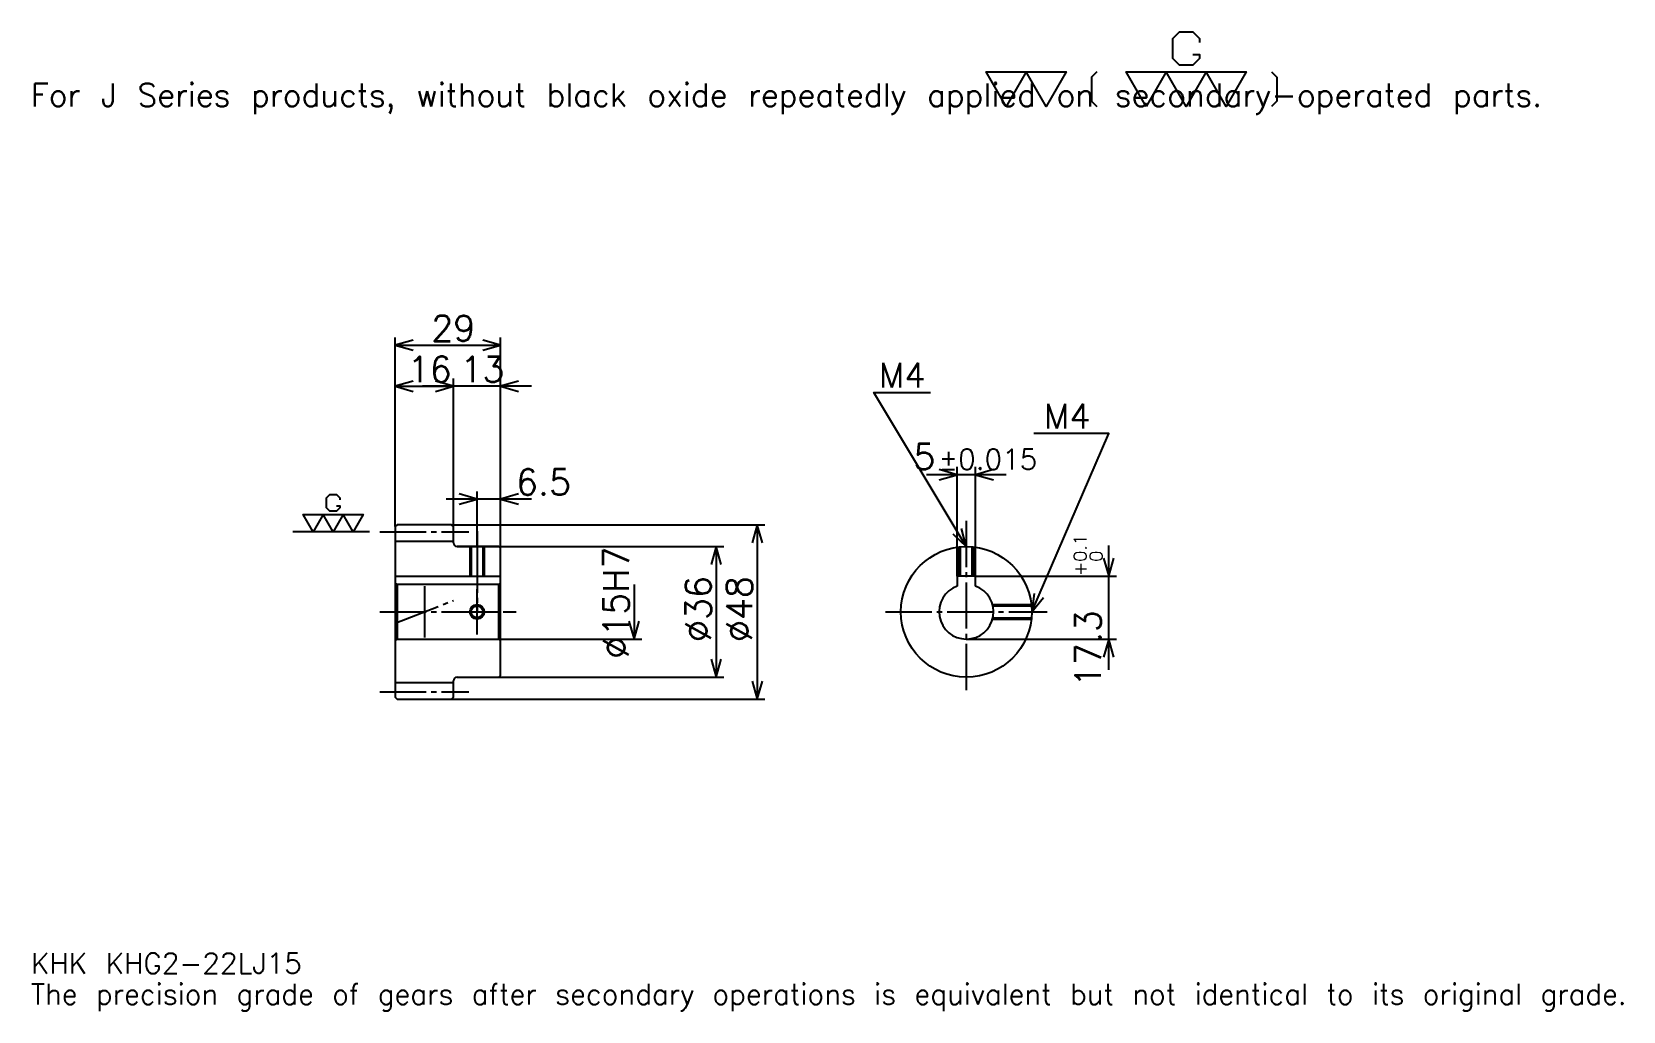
# Model space of a CAD drawing. Extents: x 14 to 453, y 5 to 275.
import ezdxf

# ---------------------------------------------------------------- set-up
doc = ezdxf.new("R2010")
doc.units = 0
doc.linetypes.add('DASHDOT', pattern=[16.95652, 12.717391, -1.413043, 1.413043, -1.413043])
doc.layers.get('0').update_dxf_attribs({"linetype": 'CONTINUOUS'})
doc.layers.add('DASHDOT', color=6, linetype='DASHDOT')
doc.styles.add('KANJI', font='TXT', dxfattribs={"bigfont": 'BIGFONT'})

msp = doc.modelspace()

# ---------------------------------------------------------------- linework, layer by layer
at = {"color": 5}
for p, q in [((114.456528, 139.163055), (114.456528, 190.739136)), ((114.456528, 188.619568), (143.456528, 188.619568)), ((143.456528, 139.163055), (143.456528, 190.739136)), ((114.456528, 177.315216), (130.456528, 177.315216)), ((151.934784, 177.315216), (121.978264, 177.315216)), ((130.456528, 139.163055), (130.456528, 179.434784)), ((269.17392, 124.963051), (269.17392, 155.065231)), ((274.17392, 124.963051), (274.17392, 155.065231)), ((282.652161, 152.945663), (260.695679, 152.945663)), ((151.934784, 146.228271), (128.478271, 146.228271)), ((136.956528, 139.163055), (136.956528, 148.347839)), ((114.456528, 138.663055), (114.456528, 139.163055)), ((129.956528, 139.163055), (143.456528, 139.163055)), ((130.456528, 138.663055), (130.456528, 139.163055)), ((136.956528, 133.163055), (136.956528, 139.163055)), ((136.956528, 133.163055), (136.956528, 139.163055)), ((143.456528, 139.163055), (216.228271, 139.163055)), ((143.456528, 132.663055), (143.456528, 139.163055)), ((214.108704, 139.163055), (214.108704, 91.163048)), ((131.456528, 133.163055), (143.456528, 133.163055)), ((143.456528, 133.163055), (204.92392, 133.163055)), ((202.804352, 133.163055), (202.804352, 97.163048)), ((310.869568, 99.184784), (310.869568, 133.441315)), ((274.17392, 124.963051), (312.989136, 124.963051)), ((180.195663, 122.663048), (180.195663, 107.663048)), ((143.456528, 107.663048), (182.315231, 107.663048)), ((271.67392, 107.663048), (312.989136, 107.663048)), ((131.456528, 97.163048), (143.456528, 97.163048)), ((143.456528, 97.163048), (204.92392, 97.163048)), ((129.956528, 91.163048), (143.456528, 91.163048)), ((143.456528, 91.163048), (216.228271, 91.163048))]:
    msp.add_line(p, q, dxfattribs=at)
at = {"color": 7}
for p, q in [((107.391312, 137.163055), (86.195656, 137.163055)), ((122.456528, 122.228264), (122.456528, 108.097832))]:
    msp.add_line(p, q, dxfattribs=at)
at = {"color": 4}
for p, q in [((114.456528, 134.663055), (130.456528, 134.663055)), ((114.456528, 124.963051), (143.456528, 124.963051)), ((142.956528, 122.663048), (143.456528, 123.163048)), ((114.956528, 122.663048), (114.956528, 107.663048)), ((142.956528, 107.663048), (143.456528, 107.163048)), ((114.456528, 95.663048), (130.456528, 95.663048))]:
    msp.add_line(p, q, dxfattribs=at)
at = {"color": 7}
for points in [[(334.043488, 268.676086), (335.880432, 268.676086), (335.880432, 267.573914), (334.043488, 265.736969), (330.369568, 265.736969), (328.532623, 267.573914), (328.532623, 273.084778), (330.369568, 274.921753), (334.043488, 274.921753), (335.880432, 273.084778), (335.880432, 271.982605)], [(282.608704, 254.347824), (277.097839, 263.899994), (299.141296, 263.899994), (293.630432, 254.347824), (288.119568, 263.899994), (282.608704, 254.347824)], [(307.591309, 263.899994), (306.121735, 262.43042), (306.121735, 255.817383), (307.591309, 254.347824)], [(321.184784, 254.347824), (315.67392, 263.899994), (348.739136, 263.899994), (343.228271, 254.347824), (337.717407, 263.899994), (332.206543, 254.347824), (326.695648, 263.899994), (321.184784, 254.347824)], [(355.719574, 263.899994), (357.189148, 262.43042), (357.189148, 255.817383), (355.719574, 254.347824)], [(98.277176, 144.327179), (99.195656, 144.327179), (99.195656, 143.776093), (98.277176, 142.857605), (96.440224, 142.857605), (95.521744, 143.776093), (95.521744, 146.531525), (96.440224, 147.450012), (98.277176, 147.450012), (99.195656, 146.531525), (99.195656, 145.980438)], [(91.847832, 137.163055), (89.0924, 141.939133), (105.625008, 141.939133), (102.869568, 137.163055), (100.114136, 141.939133), (97.358704, 137.163055), (94.603264, 141.939133), (91.847832, 137.163055)]]:
    msp.add_lwpolyline(points, dxfattribs=at)
at = {"color": 5}
for points in [[(119.402176, 190.032608), (114.456528, 188.619568), (119.402176, 187.206528)], [(138.51088, 187.206528), (143.456528, 188.619568), (138.51088, 190.032608)], [(119.402176, 178.728271), (114.456528, 177.315216), (119.402176, 175.902176)], [(125.51088, 175.902176), (130.456528, 177.315216), (125.51088, 178.728271)], [(125.51088, 175.902176), (130.456528, 177.315216), (125.51088, 178.728271)], [(148.402176, 178.728271), (143.456528, 177.315216), (148.402176, 175.902176)], [(271.67392, 133.163055), (246.239136, 175.554352), (261.782593, 175.554352)], [(289.67392, 115.163048), (310.869568, 164.25), (290.239136, 164.25)], [(264.228271, 151.532623), (269.17392, 152.945663), (264.228271, 154.358704)], [(279.119568, 154.358704), (274.17392, 152.945663), (279.119568, 151.532623)], [(132.01088, 144.815216), (136.956528, 146.228271), (132.01088, 147.641312)], [(148.402176, 147.641312), (143.456528, 146.228271), (148.402176, 144.815216)], [(215.521744, 134.217392), (214.108704, 139.163055), (212.695663, 134.217392)], [(267.917725, 136.67691), (271.67392, 133.163055), (270.341064, 138.13092)], [(204.217392, 128.217392), (202.804352, 133.163055), (201.391312, 128.217392)], [(309.456543, 129.908707), (310.869568, 124.963051), (312.282593, 129.908707)], [(290.337219, 120.263657), (289.67392, 115.163048), (292.931763, 119.143341)], [(178.782623, 112.608704), (180.195663, 107.663048), (181.608704, 112.608704)], [(312.282593, 102.7174), (310.869568, 107.663048), (309.456543, 102.7174)], [(201.391312, 102.108704), (202.804352, 97.163048), (204.217392, 102.108704)], [(212.695663, 96.108704), (214.108704, 91.163048), (215.521744, 96.108704)]]:
    msp.add_lwpolyline(points, dxfattribs=at)
at = {"color": 4}
for points in [[(130.456528, 134.163055), (130.456528, 138.663055), (129.956528, 139.163055), (114.956528, 139.163055), (114.456528, 138.663055), (114.456528, 107.163048)], [(131.456528, 97.163048), (142.956528, 97.163048), (143.456528, 97.663048), (143.456528, 132.663055), (142.956528, 133.163055), (131.456528, 133.163055)], [(134.956528, 133.163055), (134.956528, 124.963051)], [(135.336533, 133.163055), (135.336533, 124.963051)], [(138.576523, 133.163055), (138.576523, 124.963051)], [(138.956528, 133.163055), (138.956528, 124.963051)], [(269.67392, 124.963051), (269.67392, 133.05159)], [(270.053925, 124.963051), (270.053925, 133.089996)], [(273.293915, 124.963051), (273.293915, 133.089996)], [(273.67392, 124.963051), (273.67392, 133.05159)], [(114.456528, 107.163048), (114.956528, 107.663048), (142.956528, 107.663048), (142.956528, 122.663048), (114.956528, 122.663048), (114.456528, 123.163048)], [(274.17392, 122.234116), (274.17392, 124.963051), (269.17392, 124.963051), (269.17392, 122.234116)], [(278.902344, 117.163048), (289.562469, 117.163048)], [(278.996887, 116.783051), (289.600891, 116.783051)], [(278.902344, 113.163048), (289.562469, 113.163048)], [(278.996887, 113.543045), (289.600891, 113.543045)], [(114.456528, 107.163048), (114.456528, 91.663048), (114.956528, 91.163048), (129.956528, 91.163048), (130.456528, 91.663048), (130.456528, 96.163048)]]:
    msp.add_lwpolyline(points, dxfattribs=at)
for centre, radius in [((271.67392, 115.163048), 18), ((136.956528, 115.163048), 1.62)]:
    msp.add_circle(centre, radius, dxfattribs=at)
at = {"color": 7}
msp.add_circle((136.956528, 115.163048), 2, dxfattribs=at)
at = {"color": 4}
for centre, radius, start, end in [((131.456528, 134.163055), 1, 180, 270), ((271.67392, 115.163048), 7.5, 109.47122094, 70.52877906), ((131.456528, 96.163048), 1, 90, 180)]:
    msp.add_arc(centre, radius, start, end, dxfattribs=at)
at = {"layer": 'DASHDOT', "color": 7}
for p, q in [((271.67392, 140.228271), (271.67392, 92.92392)), ((110.2174, 137.163055), (134.695663, 137.163055)), ((136.956528, 133.163055), (136.956528, 115.163048)), ((114.456528, 112.011765), (130.456528, 118.314331)), ((110.2174, 115.163048), (147.695663, 115.163048)), ((249.434784, 115.163048), (293.913055, 115.163048)), ((110.2174, 93.163048), (134.695663, 93.163048))]:
    msp.add_line(p, q, dxfattribs=at)
for points in [[(136.956528, 137.402176), (136.956528, 120.723915)], [(136.956528, 108.92392), (136.956528, 121.402176)], [(130.717392, 115.163048), (143.195663, 115.163048)]]:
    msp.add_lwpolyline(points, dxfattribs=at)

# ---------------------------------------------------------------- texts
at = {"color": 7, "style": 'KANJI'}
for s, height, p in [('For J Series products, without black oxide repeatedly applied on secondary-operated parts.', 6.358696, (14.130435, 254.347824)), ('29', 7.065217, (124.364136, 189.75)), ('16', 7.065217, (117.864136, 178.445648)), ('13', 7.065217, (132.364136, 178.445648)), ('M4', 6.782609, (247.652176, 176.967392)), ('M4', 6.782609, (293.065216, 165.663055)), ('5', 7.065217, (257.089905, 154.358704)), ('%%p0.015', 5.652174, (264.083618, 154.358704)), ('6.5', 7.065217, (147.695663, 147.358704)), ('KHK KHG2-22LJ15', 5.652174, (14.130435, 15.543478)), ('The precision grade of gears after secondary operations is equivalent but not identical to its original grade.', 5.652174, (14.130435, 7.065217))]:
    msp.add_text(s, height=height, dxfattribs=at).set_placement(p)
for s, height, p in [('%%c15H7', 7.065217, (178.782623, 102.269028)), ('0.1', 3.532609, (304.793488, 128.975159)), ('0', 3.532609, (309.17392, 128.975159)), ('+', 3.532609, (304.793488, 125.018639)), ('%%c36', 7.065217, (201.391312, 106.86142)), ('%%c48', 7.065217, (212.695663, 106.86142)), ('17.3', 7.065217, (308.75, 94.437584))]:
    msp.add_text(s, height=height, rotation=90, dxfattribs=at).set_placement(p)

doc.saveas('drawing.dxf')
